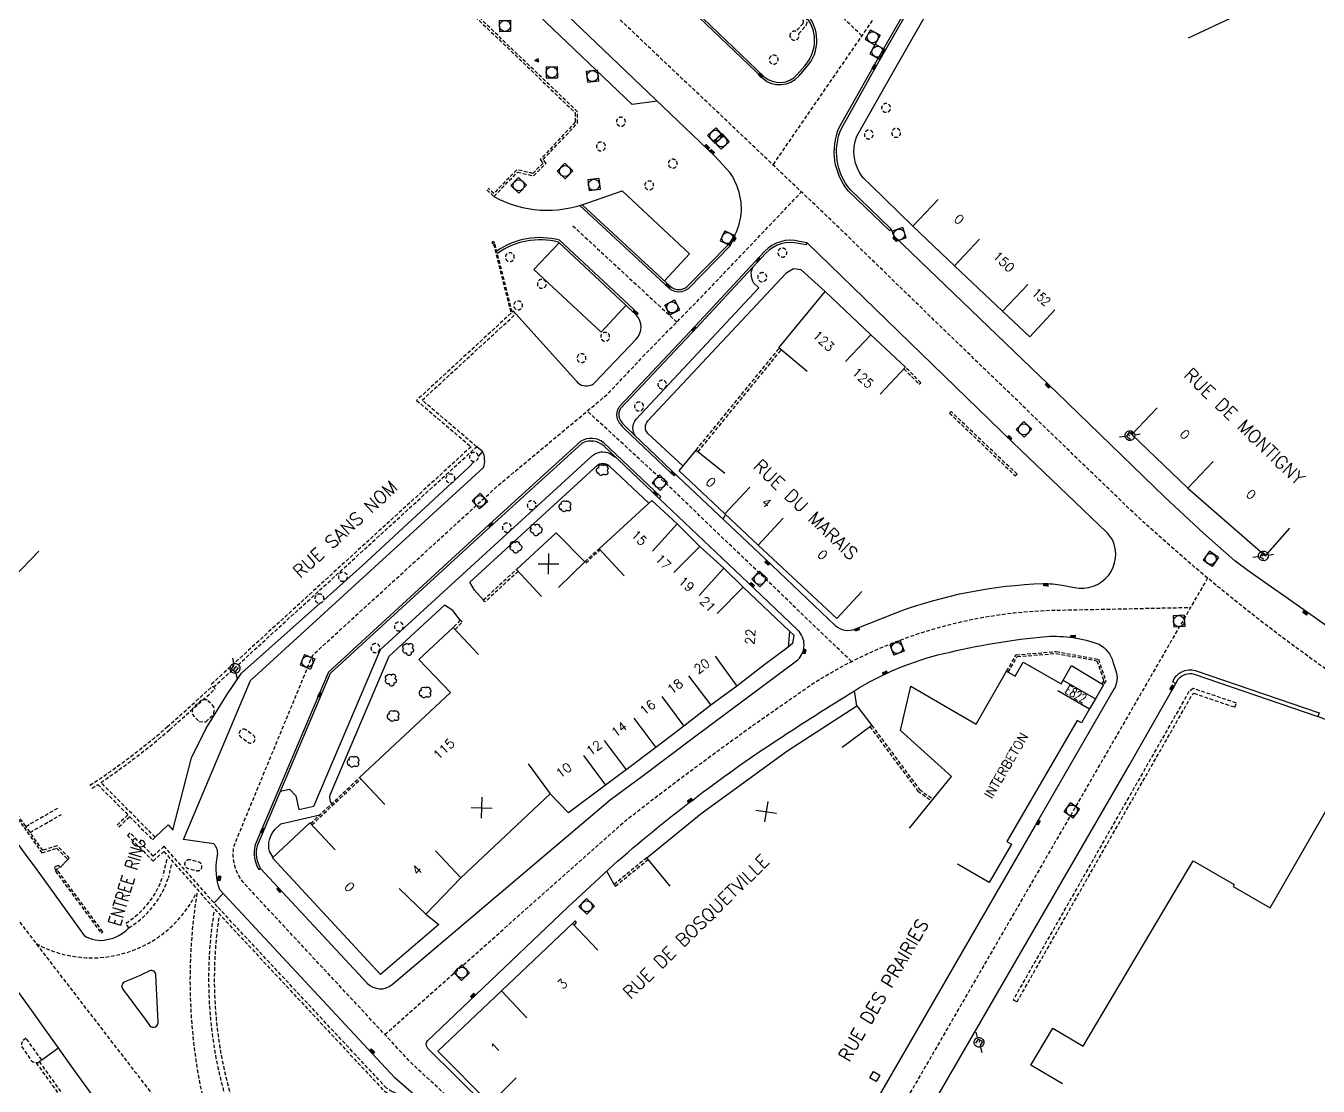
# Model space of a CAD drawing. Header units: millimetres. Extents: x 154999 to 156001, y 121000 to 122001.
# Drawn here: x 155642.9 to 155818.4, y 121565 to 121709 of the extents above; entities that cross this region are included whole.
import ezdxf
from ezdxf.enums import TextEntityAlignment as Align

# ---------------------------------------------------------------- set-up
doc = ezdxf.new("R2010")
doc.units = ezdxf.units.MM
doc.linetypes.add('DASHED', pattern=[0.75, 0.5, -0.25])
doc.layers.get('0').update_dxf_attribs({"linetype": 'CONTINUOUS'})
for name, color, linetype in [('W0001', 6, 'DASHED'), ('W0008', 7, 'CONTINUOUS'), ('W0100', 7, 'CONTINUOUS'), ('W0112', 1, 'DASHED'), ('W0300', 7, 'CONTINUOUS'), ('W0334', 7, 'CONTINUOUS'), ('W0400', 7, 'CONTINUOUS'), ('W0420', 7, 'CONTINUOUS'), ('W0471', 7, 'CONTINUOUS'), ('W0851', 7, 'CONTINUOUS'), ('W0984', 7, 'CONTINUOUS'), ('W0989', 7, 'CONTINUOUS'), ('W0991', 7, 'CONTINUOUS'), ('W1102', 7, 'CONTINUOUS')]:
    doc.layers.add(name, color=color, linetype=linetype)
doc.styles.get("Standard").update_dxf_attribs({"font": 'romans.shx', "width": 0.85})

# ---------------------------------------------------------------- blocks, each defined once
blk = doc.blocks.new('T400')
for p, q in [((-0.15, 0.3), (0.15, 0.3)), ((-0.15, -0.25), (-0.15, 0.3)), ((-0.15, 0.15), (0.15, 0.15)), ((-0.15, 0), (0.15, 0)), ((0.15, 0.3), (0.15, -0.25)), ((-0.15, -0.15), (0.15, -0.15)), ((-0.15, -0.25), (-0.15, -0.3)), ((-0.15, -0.3), (0.15, -0.3)), ((0.15, -0.3), (0.15, -0.25))]:
    blk.add_line(p, q)
blk = doc.blocks.new('t991o')
at = {"color": 0, "linetype": 'Continuous'}
for p, q in [((-1, 1), (1, -1)), ((-1, -1), (1, 1))]:
    blk.add_line(p, q, dxfattribs=at)
blk = doc.blocks.new('T420')
for p, q in [((0.75, 0.75), (-0.75, 0.75)), ((-0.75, 0.75), (-0.75, -0.75)), ((0.75, 0.75), (0.75, -0.75)), ((0.75, -0.75), (-0.75, -0.75))]:
    blk.add_line(p, q)
blk.add_ellipse((0, 0), major_axis=(-0.53, 0.53), ratio=1, start_param=3.926991, end_param=10.210176)
blk = doc.blocks.new('T300')
for p, q in [((-0.8, 0.51), (-0.86, 0.34)), ((-0.86, 0.34), (-0.86, 0.17)), ((-0.86, 0.17), (-0.74, 0.06)), ((-0.69, 0.63), (-0.8, 0.51)), ((-0.8, -0.06), (-0.74, 0.06)), ((-0.74, 0.06), (-0.69, 0.11)), ((-0.57, 0.69), (-0.69, 0.63)), ((-0.46, 0.69), (-0.57, 0.69)), ((-0.29, 0.63), (-0.46, 0.69)), ((-0.29, 0.63), (-0.17, 0.74)), ((-0.23, 0.57), (-0.29, 0.63)), ((-0.17, 0.74), (-0.06, 0.8)), ((-0.06, 0.8), (0.06, 0.8)), ((0.06, 0.8), (0.23, 0.74)), ((0.23, 0.74), (0.34, 0.63)), ((0.34, 0.63), (0.4, 0.51)), ((0.46, 0.46), (0.34, 0.46)), ((0.4, 0.51), (0.4, 0.46)), ((0.57, 0.4), (0.46, 0.46)), ((0.57, 0.4), (0.69, 0.29)), ((0.69, 0.29), (0.74, 0.17)), ((0.74, 0.06), (0.69, -0.17)), ((0.74, 0.17), (0.74, 0.06)), ((-0.8, -0.17), (-0.8, -0.06)), ((-0.8, -0.23), (-0.8, -0.17)), ((-0.74, -0.34), (-0.8, -0.23)), ((-0.69, -0.4), (-0.74, -0.34)), ((-0.51, -0.46), (-0.69, -0.4)), ((-0.4, -0.46), (-0.51, -0.46)), ((-0.4, -0.46), (-0.34, -0.46)), ((-0.34, -0.46), (-0.34, -0.4)), ((-0.34, -0.51), (-0.34, -0.46)), ((-0.29, -0.63), (-0.34, -0.51)), ((-0.17, -0.74), (-0.29, -0.63)), ((-0.06, -0.8), (-0.17, -0.74)), ((0.06, -0.8), (-0.06, -0.8)), ((0.17, -0.74), (0.06, -0.8)), ((0.23, -0.69), (0.17, -0.74)), ((0.29, -0.46), (0.23, -0.46)), ((0.29, -0.63), (0.23, -0.69)), ((0.46, -0.4), (0.29, -0.46)), ((0.34, -0.51), (0.29, -0.63)), ((0.34, -0.51), (0.34, -0.46)), ((0.57, -0.34), (0.46, -0.4)), ((0.63, -0.29), (0.57, -0.34)), ((0.69, -0.17), (0.63, -0.29))]:
    blk.add_line(p, q)
blk = doc.blocks.new('T471')
for p, q in [((-0.333334, 0.333334), (-0.333334, -0.333334)), ((-0.333334, 0.333334), (0.333334, 0.333334)), ((-0.333334, 0), (0, 0)), ((0.500001, 0.500001), (1.000002, 1.000002)), ((-0.500001, -0.500001), (-1.000002, -1.000002)), ((-0.333334, -0.333334), (0.333334, -0.333334))]:
    blk.add_line(p, q)
blk.add_ellipse((0, 0), major_axis=(0.471405, 0.471405), ratio=1, start_param=5.4977871438, end_param=11.780972451)
blk = doc.blocks.new('T851')
for p, q in [((-0.25, -0.15), (0, 0.32)), ((0, 0.32), (0.25, -0.15)), ((-0.25, -0.15), (0.25, -0.15))]:
    blk.add_line(p, q)
for major_axis in [(-0.106, 0.106), (-0.0354, 0.0354), (-0.0236, 0.0236)]:
    blk.add_ellipse((0, 0), major_axis=major_axis, ratio=1, start_param=3.926991, end_param=10.210176)
blk = doc.blocks.new('t112o')
at = {"color": 0, "linetype": 'Continuous'}
for p, q in [((-0.5, 0.5), (0.5, 0.5)), ((-0.5, -0.5), (-0.5, 0.5)), ((0.5, 0.5), (0.5, -0.5)), ((0.5, -0.5), (-0.5, -0.5))]:
    blk.add_line(p, q, dxfattribs=at)

msp = doc.modelspace()

# ---------------------------------------------------------------- linework, layer by layer
at = {"layer": 'W0001', "flags": 128}
for points in [[(155947.43, 121529.96), (155908.28, 121558.75), (155871.18, 121585.12), (155843.77, 121604.6), (155826.14, 121617.04, -0.042132), (155792.7, 121643.43), (155766.05, 121669.18), (155752.12, 121682.72), (155719.47, 121713.73), (155698.39, 121733.93), (155647.13, 121783), (155573, 121853.51)], [(155983.2, 121833.65), (155942.84, 121814.18), (155856.28, 121772.11, 0.016325), (155838.78, 121762.36), (155810.94, 121744.97, -0.021523), (155791.51, 121733.61), (155778.93, 121727.74), (155771.67, 121724.41, 0.107387), (155762.82, 121716.93), (155744.34, 121690.11)], [(155711.61, 121553.32), (155703.34, 121560.68), (155695.28, 121568.18), (155687.08, 121576.99), (155672.61, 121592.53, -0.231152), (155671.21, 121597.68), (155681.89, 121623.56), (155707.14, 121646.66), (155721.83, 121658.92), (155727.5, 121664.9), (155734.38, 121671.89), (155748.22, 121686.43)], [(155691.68, 121572.05), (155724.49, 121601.21, -0.010784), (155742.58, 121614.69), (155749.79, 121619.7, -0.130975), (155781.25, 121629.62), (155801.04, 121630.03)]]:
    msp.add_lwpolyline(points, format="xyb", dxfattribs=at)
at = {"layer": 'W0001'}
msp.add_lwpolyline([(155756.4, 121707.62), (155738.71, 121724.51), (155760.97, 121759.58), (155785.79, 121794.94), (155810.03, 121829.46), (155826.39, 121852.58)], dxfattribs=at)
for points in [[(155562.41, 121691.24, -0.013116), (155602.31, 121639.95, 0.005004), (155665.86, 121556.54, 0.009061), (155766.38, 121413.89, -0.011791), (155858.78, 121286.33, -0.035636)], [(155644.34, 121584.39, 0.426253), (155666.11, 121591.29, 0.426253)], [(155673.61, 121545.14, -0.161136), (155666.17, 121591.22, -0.161136)]]:
    msp.add_lwpolyline(points, format="xyb", dxfattribs=at)
at = {"layer": 'W0001', "flags": 128}
for points in [[(155717.19, 121681.82), (155731.3, 121668.76)], [(155755.01, 121622.69), (155730.38, 121646.34), (155719.15, 121656.68)], [(155803.34, 121634.02), (155782.94, 121598.67), (155742.46, 121528.64)]]:
    msp.add_lwpolyline(points, dxfattribs=at)
at = {"layer": 'W0008'}
for points in [[(155650.26, 121786.24), (155671.32, 121766.12), (155690.34, 121747.9), (155722.56, 121716.96), (155723.1, 121716.75), (155723.4, 121717.07), (155724.31, 121716.27), (155725.14, 121715.91), (155725.08, 121715.61, -0.055191), (155729.37, 121714.3, -0.097276), (155731.5, 121712.84), (155742.97, 121701.84, 0.413976), (155747.87, 121702.15), (155748.91, 121703.34, 0.394066), (155748.8, 121710.72), (155734.84, 121724.04), (155758.47, 121761.25), (155783.32, 121796.67), (155807.57, 121831.19), (155811.32, 121836.55), (155812.56, 121838.31), (155823.65, 121854.33)], [(155718.14, 121684.58), (155730.3, 121673.32, 0.342794), (155732.87, 121673.3), (155738.6, 121679.16), (155738.39, 121679.37, 0.21652), (155739.96, 121685.47, 0.1053), (155738.54, 121689.02), (155736.45, 121691.29), (155695.27, 121730.69)], [(155965.19, 121524.69), (155953.45, 121533.05), (155890.21, 121578.03), (155854.95, 121603.06), (155831.01, 121620.09), (155829.64, 121620.33), (155816.43, 121629.68), (155808.99, 121634.9), (155807.04, 121636.36), (155802.78, 121640.12), (155797.53, 121644.97), (155782.87, 121659.18), (155760.8, 121680.42), (155760.8, 121680.42), (155760.45, 121681.34), (155760.23, 121681.14), (155754.63, 121686.52, -0.284099), (155753.35, 121695.15), (155758.19, 121703.76), (155763.45, 121712.95, -0.155607)], [(155572.53, 121698, -0.003696), (155574.72, 121695.89, -0.064617), (155581.37, 121687.23, 0.008755), (155597.45, 121661.26, 0.011896), (155646, 121592.28), (155650.86, 121585.5, 0.210088), (155653.96, 121584.94, 0.162994), (155656.92, 121586.53)], [(155709.46, 121669.89), (155717.69, 121660.72, 0.338839), (155719.75, 121660.23, 0.130943), (155720.18, 121660.57), (155725.82, 121666.48, 0.388701), (155725.84, 121669.71), (155726.05, 121669.93), (155715.38, 121679.86, 0.221947), (155706.87, 121678.38)], [(155747.74, 121626.92), (155741.79, 121632.58), (155728.93, 121644.81), (155729.14, 121645.03), (155721.35, 121652.39, 0.316256), (155718.3, 121652.59), (155706.31, 121641.67), (155684.02, 121621.23), (155683.99, 121621.17), (155674.06, 121597.78, 0.204267), (155674.57, 121594.44), (155674.82, 121594.59), (155689.27, 121579.04, 0.392703), (155692.68, 121578.83), (155722.25, 121603.9), (155726.73, 121607.22), (155733.52, 121612.31), (155747.75, 121622.93, 0.417103), (155747.75, 121626.91)], [(155710.56, 121549.48, 0.19506), (155709.89, 121551.39), (155693.04, 121566.19), (155669.27, 121591.69, -0.13197), (155668.92, 121596.06), (155668.98, 121596.45, 0.229116), (155668.45, 121597.96), (155664.35, 121598.52), (155673.43, 121620.09), (155705.02, 121648.98), (155705.08, 121649.04, 0.199796), (155704.94, 121651.19), (155704.14, 121651.84)], [(155721.81, 121549.02), (155721.23, 121548.89), (155720.45, 121548.92), (155708.95, 121559.14), (155705.39, 121562.39), (155697.52, 121570.17, -0.382173), (155697.47, 121571.21), (155704.09, 121577.51), (155716.53, 121589.34), (155722.65, 121595.04, -0.034646), (155744.95, 121612.05, -0.007123), (155755.41, 121618.72, -0.079554), (155767.53, 121623.77, -0.035599), (155781.47, 121626.09, -0.103506), (155788.63, 121625.02, -0.197823), (155790.5, 121622.65), (155790.89, 121621.44, -0.217651), (155790.64, 121618.93), (155779.93, 121600.41), (155745.85, 121541.39), (155742.83, 121536.19, -0.348598), (155737.43, 121534.95)], [(155748.61, 121529.44, -0.303458), (155748.24, 121531.74), (155760.43, 121552.88), (155792.7, 121608.59), (155799.04, 121619.7), (155798.61, 121619.94, -0.389441), (155801.68, 121621.45), (155818.48, 121615.7), (155818.32, 121615.22, -0.060656), (155822.4, 121613.3, -0.013713), (155823.89, 121612.33), (155849.33, 121594.25), (155886.98, 121567.46), (155923.51, 121541.49), (155940.96, 121528.78)], [(155684.86, 121511.42), (155685.92, 121511.13), (155688.21, 121513.39, -0.00061), (155635.8, 121586.4), (155633.08, 121588.9, 0.011677), (155615.25, 121613.07, 0.029878)]]:
    msp.add_lwpolyline(points, format="xyb", dxfattribs=at)
for points in [[(155785.28, 121632.75, 0.627501), (155790.42, 121639.21, 0.061819), (155789.61, 121640.25), (155776.89, 121652.45), (155749.02, 121679.49), (155747.95, 121679.71, 0.271078), (155743.2, 121678.34), (155741.34, 121676.36), (155733.79, 121668.21), (155723.49, 121657.27, 0.242527), (155723.2, 121655.64, 0.100207), (155724.17, 121654.31), (155724.17, 121654.31), (155730.46, 121648.32), (155730.67, 121648.54), (155743.28, 121636.61), (155752.81, 121627.57, 0.297089), (155755.57, 121627.13), (155755.57, 121627.13), (155761.17, 121629.34, -0.081403), (155781.02, 121633.26, -0.053534), (155783.62, 121633.04)], [(155656.28, 121579.17, 0.480481), (155656.21, 121578.08, -0.00039), (155659.8, 121573.22, 0.730949), (155660.89, 121573.78), (155660.6, 121580.09, 0.572078), (155659.75, 121580.69, -0.022858)]]:
    msp.add_lwpolyline(points, format="xyb", close=True, dxfattribs=at)
at = {"layer": 'W0100'}
for points in [[(155782.63, 121670.42), (155779.22, 121666.77), (155775.53, 121670.22), (155768.99, 121676.39), (155763.35, 121681.76), (155766.8, 121685.38)], [(155749, 121662.07), (155745.14, 121665.24), (155751.43, 121672.89), (155757.65, 121667.02), (155762.33, 121662.63), (155758.91, 121658.99)], [(155610.86, 121665.76), (155607.41, 121662.15), (155613.51, 121656.31), (155610.38, 121653.04), (155615.44, 121648.21), (155620.69, 121653.69), (155641.24, 121634.04), (155644.69, 121637.66)], [(155796.52, 121657.11), (155793.06, 121653.5), (155800.65, 121646.23), (155811.2, 121637.02), (155814.49, 121640.79)], [(155756.43, 121632.17), (155753.01, 121628.52), (155742.34, 121638.49), (155737.82, 121642.71), (155731.64, 121648.55), (155733.93, 121651.38), (155737.82, 121648.24)], [(155724.14, 121634.3), (155720.76, 121637.99), (155727.9, 121644.52), (155731.37, 121641.38), (155734.45, 121638.28), (155737.69, 121635.35), (155740.3, 121632.76), (155746.58, 121626.8), (155746.42, 121624.65), (155743.07, 121622.15), (155739.47, 121619.34), (155735.94, 121616.77), (155732.26, 121613.92), (155728.48, 121611.01), (155724.45, 121607.98), (155721.63, 121605.9), (155716.59, 121602.15), (155714.13, 121604.74), (155701.98, 121593.34), (155697.22, 121588.39), (155699.01, 121587), (155691.1, 121580.18), (155676.44, 121596.03), (155681.51, 121600.77), (155684.93, 121597.12)], [(155712.92, 121631.51), (155709.53, 121635.19), (155714.94, 121640.17), (155718.8, 121636.23), (155715.23, 121632.73)], [(155691.66, 121603.28), (155688.24, 121606.93), (155700.59, 121618.5), (155696.3, 121622.95), (155696.29, 121622.96), (155700.96, 121627.29), (155704.37, 121623.63)], [(155762.9, 121600.07), (155768.57, 121607.08), (155761.67, 121613.32), (155763.08, 121619.33), (155771.93, 121614.17), (155776.07, 121621.37), (155777.23, 121620.7), (155778.32, 121622.61), (155783.46, 121619.66), (155784.88, 121622.13), (155789.23, 121619.53), (155788.12, 121617.61), (155787.34, 121616.26), (155786.23, 121614.35), (155785.63, 121614.69), (155776.09, 121598.24), (155776.73, 121597.87), (155773.72, 121592.67), (155769.39, 121595.17)], [(155730.39, 121592.18), (155727.23, 121596.05), (155734.6, 121602.07), (155746.36, 121610.62), (155755.75, 121616.68), (155757.76, 121614.02), (155753.76, 121611.01)], [(155709.52, 121566.17), (155705.98, 121562.64), (155698.85, 121569.8), (155707.5, 121577.97), (155717.16, 121587.13), (155720.6, 121583.5)]]:
    msp.add_lwpolyline(points, dxfattribs=at)
msp.add_lwpolyline([(155783.65, 121565.35), (155779.35, 121567.91), (155782.33, 121572.92), (155786.45, 121570.48), (155801.39, 121595.62), (155806.96, 121592.43), (155806.8, 121592.14), (155811.84, 121589.27), (155821.71, 121606.42), (155855.5, 121586.82), (155859.36, 121584.65), (155859.16, 121584.3), (155859.49, 121584.11, -0.32163), (155864.72, 121574.82)], format="xyb", dxfattribs=at)
at = {"layer": 'W0112'}
for points in [[(155733.8, 121727.72), (155728.17, 121719.69, 0.37952), (155728.38, 121718.39), (155733.53, 121713.58, 0.415908), (155736.91, 121713.82), (155740.29, 121717.57), (155748.36, 121709.97, -0.250492), (155748.44, 121709.3), (155747.47, 121708.21, 0.413095), (155746.69, 121707.83, 0.291816), (155746.85, 121707.19, 0.816254), (155747.84, 121707.87), (155748.86, 121709.03, 0.285533), (155748.74, 121710.31), (155734.25, 121723.96, -0.41382), (155734.12, 121727.31), (155734.12, 121727.31), (155738.63, 121733.77), (155738.22, 121734.06), (155733.8, 121727.72)], [(155651.65, 121605.88, 0.033771), (155662.14, 121613.8), (155668.29, 121619.33)], [(155655.58, 121600.23), (155657.03, 121601.64), (155660.15, 121598.49), (155660.51, 121598.84), (155653.13, 121606.27, 0.030066), (155662.47, 121613.43), (155668.63, 121618.96)], [(155651.92, 121605.46, 0.002413), (155652.71, 121605.98), (155656.8, 121601.87), (155655.35, 121600.46)], [(155662.7, 121595.11, 0.007015), (155662.29, 121593.34, -0.18129), (155656.92, 121586.53), (155656.53, 121587.19, 0.180511), (155661.54, 121593.54, -0.008877), (155662.08, 121595.8, -0.008877)], [(155669.13, 121587.9, 0.122961), (155671.86, 121560.37), (155671.13, 121560.11, -0.125777), (155668.46, 121588.65)], [(155644.35, 121568.23), (155657, 121550.58), (155684.9, 121512.33, 0.004204), (155664.73, 121522.53, 0.065746), (155644.7, 121528.59)], [(155644.76, 121568.38), (155657.34, 121550.82), (155685.71, 121511.93), (155684.86, 121511.42, 0.004273), (155664.38, 121521.79, 0.0657), (155644.57, 121527.78)]]:
    msp.add_lwpolyline(points, format="xyb", dxfattribs=at)
for points in [[(155705.5, 121686.7), (155706.49, 121685.78), (155709.67, 121689.11), (155711.86, 121688.6), (155713.57, 121690.33), (155713.16, 121690.8), (155717.83, 121695.77), (155717.82, 121697.31), (155697.8, 121716.5), (155698.08, 121717.12), (155698.08, 121717.12), (155693.74, 121721.22), (155693.54, 121721), (155697.72, 121717.05), (155697.44, 121716.43), (155717.52, 121697.18), (155717.53, 121695.89), (155712.76, 121690.8), (155713.16, 121690.34), (155711.77, 121688.93), (155709.57, 121689.44), (155706.47, 121686.2), (155705.7, 121686.92)], [(155668.42, 121619.19), (155704.14, 121651.84), (155696.74, 121658.15), (155709.46, 121669.89), (155709.12, 121670.25), (155708.97, 121670.11), (155706.59, 121679.48), (155706.34, 121679.68), (155706.21, 121679.53), (155706.42, 121679.37), (155708.8, 121669.95), (155695.99, 121658.13), (155703.38, 121651.83), (155668.09, 121619.56)], [(155733.93, 121651.38), (155745.15, 121665.13)], [(155734.2, 121651.16), (155745.42, 121664.91)], [(155762.12, 121662.42), (155764.21, 121660.32), (155764.43, 121660.53), (155762.33, 121662.63)], [(155793.06, 121653.5), (155792.91, 121653.65), (155793.05, 121653.8), (155793.2, 121653.65)], [(155718.8, 121636.23), (155720.76, 121637.99)], [(155718.94, 121636.08), (155720.9, 121637.84)], [(155709.77, 121634.93), (155705.27, 121630.78), (155705.04, 121631.04), (155709.53, 121635.19)], [(155701.22, 121627.05), (155702.17, 121628.05), (155701.91, 121628.29), (155700.96, 121627.29)], [(155776.07, 121621.37), (155777.36, 121623.58), (155782.78, 121624.04), (155788.52, 121623.01), (155789.52, 121620.08), (155789.23, 121619.53)], [(155776.28, 121621.24), (155777.51, 121623.35), (155782.77, 121623.78), (155788.33, 121622.79), (155789.25, 121620.1), (155789.01, 121619.65)], [(155668.53, 121616.47), (155667.56, 121617.47), (155666.8, 121617.47), (155665.56, 121616.29), (155665.52, 121615.53), (155666.47, 121614.52), (155667.36, 121614.51), (155668.48, 121615.58), (155668.52, 121616.46)], [(155757.51, 121613.84), (155764.03, 121605.09), (155765.9, 121603.78)], [(155757.76, 121614.02), (155764.24, 121605.31), (155766.09, 121604.01)], [(155681.59, 121600.69), (155688.24, 121606.93)], [(155681.76, 121600.51), (155688.41, 121606.75)], [(155642.95, 121600.31), (155647.29, 121602.8)], [(155643.53, 121599.49), (155647.79, 121601.93)], [(155647.62, 121594.74), (155647.36, 121594.98), (155646.83, 121594.77), (155646.92, 121594.39), (155647.62, 121594.74)], [(155727.23, 121596.05), (155722.79, 121592.43), (155722.98, 121592.2), (155727.42, 121595.82)], [(155717.38, 121586.92), (155717.71, 121587.26), (155717.49, 121587.47), (155717.16, 121587.13)]]:
    msp.add_lwpolyline(points, dxfattribs=at)
at = {"layer": 'W0112', "flags": 128}
for points in [[(155744.09, 121704.86, 2.769642), (155744.86, 121704.82, 0.361058)], [(155759.98, 121697.29, 4.062395), (155759.42, 121697.3, 0.24616)], [(155723.87, 121695.36, 3.700974), (155723.28, 121695.52, 0.270199)], [(155760.47, 121694.49, 3.639565), (155760.83, 121694.99, 0.274758)], [(155721.6, 121692.74, 5.419885), (155721.55, 121692.31, 0.184506)], [(155757.33, 121694.81, 5.501944), (155757.73, 121694.68, 0.181754)], [(155730.19, 121690.05, 3.622578), (155730.3, 121690.66, 0.276047)], [(155727.16, 121687.75, 2.383239), (155728.01, 121687.7, 0.419597)], [(155709.23, 121677.42, 4.543812), (155708.91, 121677.03, 0.22008)], [(155745.5, 121677.59, 3.21686), (155745.03, 121678.09, 0.310862)], [(155713.37, 121673.48, 2.525327), (155712.54, 121673.53, 0.395988)], [(155742.98, 121675.46, 6.663698), (155743.31, 121675.31, 0.150067)], [(155709.46, 121671.53, 3.625647), (155710.07, 121671.53, 0.275813)], [(155721.09, 121666.41, 3.528042), (155721.06, 121667.04, 0.283443)], [(155718.02, 121664.34, 2.360139), (155718.87, 121664.18, 0.423704)], [(155728.92, 121659.86, 6.443543), (155728.75, 121660.17, 0.155194)], [(155726.24, 121657.9, 5.944779), (155726.6, 121657.73, 0.168215)], [(155703.38, 121649.99, 7.495349), (155703.2, 121650.25, 0.133416)], [(155700.83, 121648.07, 7.217116), (155701.08, 121647.85, 0.13856)], [(155711.6, 121644.5, 5.963761), (155711.97, 121644.38, 0.167679)], [(155708.23, 121641.47, 5.963761), (155708.61, 121641.35, 0.167679)], [(155685.71, 121633.63, 5.43587), (155685.41, 121633.95, 0.183963)], [(155683.04, 121631.79, 6.746295), (155683.31, 121631.56, 0.14823)], [(155693.25, 121626.93, 3.292376), (155692.99, 121627.54, 0.303732)], [(155690.38, 121625.11, 4.077615), (155690.89, 121624.87, 0.245241)], [(155672.82, 121613.39, 0.984012), (155672.14, 121612.43), (155673.12, 121611.71, 0.984012), (155673.83, 121612.66)], [(155665.23, 121595.76, 0.984012), (155664.94, 121594.61), (155666.11, 121594.3, 0.984012), (155666.43, 121595.45)]]:
    msp.add_lwpolyline(points, format="xyb", close=True, dxfattribs=at)
at = {"layer": 'W0112'}
for points in [[(155768.33, 121656.4), (155777.27, 121647.89), (155777.48, 121648.11), (155768.54, 121656.62)], [(155776.98, 121576.78), (155777.49, 121576.49), (155801.27, 121618.2), (155801.49, 121618.37), (155807.06, 121616.48), (155807.25, 121617.04), (155801.38, 121619.03), (155800.82, 121618.6)], [(155648.85, 121596.02), (155647.2, 121597.67), (155645.25, 121597.05), (155642.93, 121600.33), (155637.23, 121608.13), (155636.99, 121607.96), (155642.7, 121600.16), (155645.13, 121596.71), (155647.12, 121597.34), (155648.65, 121595.81)], [(155653.38, 121586.01), (155647.2, 121594.4), (155646.97, 121594.23), (155653.15, 121585.84)]]:
    msp.add_lwpolyline(points, close=True, dxfattribs=at)
at = {"layer": 'W0112', "flags": 128}
msp.add_lwpolyline([(155668.63, 121618.96), (155668.09, 121619.56)], dxfattribs=at)
at = {"layer": 'W0112'}
for points in [[(155657.08, 121599.44), (155656.73, 121599.09), (155660.23, 121595.59), (155661.67, 121596.9), (155668.58, 121589.07), (155691.57, 121564.41), (155692.47, 121563.82), (155693.66, 121563.42), (155694.44, 121563.12), (155695.09, 121562.67), (155708.07, 121551.37, -0.12688), (155709.22, 121549.45), (155709.7, 121549.59, 0.12766), (155708.41, 121551.73), (155695.4, 121563.06), (155694.67, 121563.57), (155693.83, 121563.89), (155692.69, 121564.27), (155691.9, 121564.79), (155668.95, 121589.4), (155661.71, 121597.61), (155660.25, 121596.28)], [(155642.95, 121571.58), (155642.5, 121571.13, 0.228972), (155642.38, 121570.43), (155643.67, 121568.55, 0.294764), (155644.6, 121568.27), (155645.1, 121568.62)]]:
    msp.add_lwpolyline(points, format="xyb", close=True, dxfattribs=at)
at = {"layer": 'W0334'}
for points in [[(155725.14, 121715.91, -0.055191), (155729.49, 121714.58, -0.097112), (155731.72, 121713.05), (155743.17, 121702.06, 0.413368), (155747.64, 121702.35), (155748.68, 121703.54, 0.393836), (155748.59, 121710.5), (155734.46, 121723.99), (155758.22, 121761.42), (155783.08, 121796.84), (155807.32, 121831.36), (155811.12, 121836.78), (155812.31, 121838.48), (155823.4, 121854.5)], [(155760.45, 121681.34), (155760.23, 121681.55), (155756.12, 121685.51), (155754.86, 121686.72, -0.284099), (155753.64, 121695.05), (155758.45, 121703.61), (155763.71, 121712.8, -0.155603), (155772.92, 121721.69), (155787.43, 121728.35), (155790.16, 121729.6), (155792.86, 121730.93, -0.045347), (155794.89, 121731.72, -0.114014), (155796.99, 121731.66, -0.037571), (155814.04, 121725.43, -0.035831), (155824.87, 121719.55), (155837.43, 121711.78), (155842.17, 121708.82)], [(155817.7, 121723.66, -0.208558), (155816.74, 121720.36), (155809.13, 121716.81), (155811.33, 121712.27), (155800.69, 121707.29)], [(155763.35, 121681.76), (155757.63, 121687.35), (155756.6, 121688.35, -0.271913), (155755.76, 121693.98), (155760.52, 121702.44), (155765.79, 121711.65, -0.046818), (155767.72, 121714.55, -0.040441), (155771.76, 121718.41, -0.040441)], [(155706.49, 121685.78, 0.221492), (155719.22, 121684.96), (155723.89, 121686.57), (155733.02, 121678.02), (155729.62, 121674.35)], [(155718.46, 121684.69), (155730.49, 121673.55, 0.339521), (155732.67, 121673.52), (155738.39, 121679.37)], [(155725.84, 121669.71), (155715.23, 121679.59, 0.223001), (155706.95, 121678.07)], [(155749.02, 121679.49), (155748.83, 121679.22), (155747.89, 121679.42, 0.27138), (155743.41, 121678.13), (155741.56, 121676.15), (155734.01, 121668), (155723.72, 121657.08, 0.236496), (155723.48, 121655.75, 0.099046), (155724.38, 121654.53), (155730.67, 121648.54)], [(155725.72, 121653.25, -0.347496), (155725.78, 121655.58), (155742.44, 121673.41), (155741.77, 121674.04, -0.250043), (155741.62, 121676.22)], [(155732.17, 121649.21), (155727.35, 121653.65, -0.37809), (155727.38, 121655.33), (155746.13, 121675.41)], [(155728.93, 121644.81), (155721.47, 121651.86, 0.323457), (155718.46, 121652.33), (155706.52, 121641.44), (155684.27, 121621.06), (155684.27, 121621.05), (155674.34, 121597.68, 0.202832), (155674.82, 121594.59, 0.202832)], [(155677.49, 121605.1), (155678.74, 121605.36), (155679.61, 121604.44), (155680.02, 121602.6), (155682.05, 121603.05), (155691.1, 121624.31), (155719.88, 121650.64, -0.296942), (155722.22, 121650.92), (155722.99, 121650.42)], [(155705.04, 121631.04), (155703.85, 121632.36), (155703.21, 121633.46), (155720.59, 121649.4, -0.346046), (155722.26, 121649.12), (155727.51, 121644.17)], [(155684.47, 121603.4, -0.23057), (155684.27, 121604.59), (155692.27, 121623.41), (155699.79, 121630.32)], [(155799.04, 121619.7), (155799.37, 121620.28, -0.304925), (155801.53, 121620.98), (155818.32, 121615.22)], [(155676.52, 121596.1), (155676.02, 121596.93, -0.250679), (155676.76, 121599.87), (155677.56, 121600.63), (155682.83, 121601.86)]]:
    msp.add_lwpolyline(points, format="xyb", dxfattribs=at)
for points in [[(155728.68, 121698.73), (155725.25, 121698.29), (155698.86, 121723.48), (155699.05, 121727.07)], [(155724.41, 121671.04), (155721.03, 121667.37), (155711.91, 121675.89), (155715.32, 121679.5)], [(155751.43, 121672.89), (155748.2, 121675.86), (155747.15, 121675.96), (155746.13, 121675.41)], [(155704.37, 121650.5), (155704.95, 121651.16)], [(155701.08, 121647.21), (155703.11, 121649.09), (155703.79, 121649.85)], [(155683.38, 121631.03), (155688.63, 121635.71), (155700.83, 121646.98)], [(155737.91, 121642.63), (155737.57, 121642.01)], [(155660.51, 121598.84), (155662.25, 121600.51), (155662.92, 121599.78), (155665.44, 121609.6), (155667.39, 121613.54), (155670.25, 121618.16), (155672.22, 121621.09), (155682.94, 121630.65)], [(155701.91, 121628.29), (155700.91, 121629.59), (155699.79, 121630.32)], [(155746.58, 121626.8), (155747.17, 121626.26), (155747, 121625.11), (155746.42, 121624.65)], [(155755.75, 121616.68), (155755.41, 121618.72)], [(155648.65, 121595.81), (155647.62, 121594.74)], [(155722.79, 121592.43), (155721.8, 121594.25)], [(155668.49, 121589.93), (155669.69, 121591.16)], [(155645.1, 121568.62), (155647.42, 121570.29)]]:
    msp.add_lwpolyline(points, dxfattribs=at)
at = {"layer": 'W1102'}
for p, q in [((155772.41, 121680.03), (155768.99, 121676.39)), ((155778.95, 121673.87), (155775.53, 121670.22)), ((155754.22, 121663.39), (155757.65, 121667.02)), ((155804.11, 121649.84), (155800.65, 121646.23)), ((155741.23, 121646.36), (155737.82, 121642.71)), ((155728.01, 121637.67), (155731.37, 121641.38)), ((155745.75, 121642.15), (155742.34, 121638.49)), ((155730.91, 121634.75), (155734.45, 121638.28)), ((155734.33, 121631.64), (155737.69, 121635.35)), ((155736.78, 121629.21), (155740.3, 121632.76)), ((155736.52, 121623.39), (155739.47, 121619.34)), ((155732.88, 121620.72), (155735.94, 121616.77)), ((155783.79, 121620.12), (155788.12, 121617.61)), ((155729.25, 121617.92), (155732.26, 121613.92)), ((155783.01, 121618.76), (155787.34, 121616.26)), ((155725.48, 121615.01), (155728.48, 121611.01)), ((155721.44, 121611.98), (155724.45, 121607.98)), ((155718.66, 121609.93), (155721.63, 121605.9)), ((155711.15, 121608.79), (155714.13, 121604.74)), ((155698.56, 121596.98), (155701.98, 121593.34)), ((155693.62, 121591.86), (155697.22, 121588.39)), ((155710.93, 121574.33), (155707.5, 121577.97))]:
    msp.add_line(p, q, dxfattribs=at)

# ---------------------------------------------------------------- block references
at = {"layer": 'W0112', "rotation": 240.0283725030768}
msp.add_blockref('t112o', (155758.19, 121566.37), dxfattribs=at)
at = {"layer": 'W0300'}
for p, rotation in [((155721.31, 121648.69), 41.8966584798351), ((155716.24, 121643.78), 42.69519293623396), ((155712.26, 121640.53), 352.529035845751), ((155709.51, 121638.17), 352.529035845751), ((155694.82, 121624.47), 134.0243972098231), ((155692.47, 121620.31), 134.0243972098231), ((155697.25, 121618.51), 43.14285813644501), ((155692.91, 121615.32), 43.14285813644501), ((155687.48, 121609.1), 43.14285813644501)]:
    msp.add_blockref('T300', p, dxfattribs=dict(at, rotation=rotation))
at = {"layer": 'W0400'}
for p, rotation in [((155742.68, 121702.24), 46.17760919242206), ((155758.1, 121703.34), 150.655926576693), ((155735.4, 121692.51), 225.7903729053239), ((155736.08, 121691.86), 225.8462884809215), ((155739.05, 121680.01), 149.0686647755519), ((155760.96, 121680.04), 225.8462884809215), ((155742.34, 121677.2), 136.8582586291301), ((155730.11, 121673.67), 47.19894445172308), ((155725.7, 121670.05), 47.05411888866902), ((155733.63, 121667.83), 136.7295153626991), ((155781.66, 121660.13), 46.19536519734612), ((155776.48, 121653.04), 45.86952400751299), ((155730.81, 121648.18), 226.588826738403), ((155728.42, 121645.47), 46.64042742557808), ((155706.04, 121641.24), 132.502571042221), ((155743.59, 121636.07), 226.493224833342), ((155741.51, 121633.11), 46.42152727698011), ((155781.42, 121633.08), 88.65544045819534), ((155816.63, 121629.28), 54.94478306078102), ((155755.78, 121627.04), 111.4133451876894), ((155785.09, 121626.09), 81.95081773761004), ((155748.61, 121624.04), 164.0998721532845), ((155759.56, 121621.15), 115.4361417968091), ((155682.85, 121618.16), 156.9929831470141), ((155798.51, 121619.12), 150.163476138175), ((155733.1, 121603.83), 127.3630186190347), ((155780.36, 121600.83), 329.9705448258802), ((155675.07, 121599.74), 156.0681221896679), ((155669.2, 121593.24), 169.3734617118371), ((155677.33, 121591.65), 222.7765670433431), ((155703.64, 121577.32), 133.579378328555), ((155689.96, 121569.78), 228.7010804131491)]:
    msp.add_blockref('T400', p, dxfattribs=dict(at, rotation=rotation))
at = {"layer": 'W0420'}
for p, rotation in [((155707.97, 121708.96), 90.68502259845313), ((155757.9, 121707.42), 60.65592657669298), ((155758.53, 121705.45), 60.65592657669298), ((155714.33, 121702.67), 90.68502259845313), ((155719.87, 121702.14), 187.2141278083853), ((155736.55, 121694.04), 132.5533984372001), ((155737.36, 121693.27), 132.5533984372001), ((155716.13, 121689.25), 46.09769962337211), ((155709.85, 121687.32), 46.09769962337211), ((155720.06, 121687.39), 7.03084984523907), ((155738.18, 121680.15), 64.1725492094971), ((155761.49, 121680.64), 288.5592637324941), ((155730.68, 121670.74), 208.4599506196461), ((155778.44, 121654.19), 315.8695240075131), ((155729, 121646.96), 316.6404274255781), ((155704.58, 121644.46), 42.44031003598506), ((155803.78, 121636.61), 324.229924522946), ((155742.57, 121633.88), 316.42152727698), ((155799.46, 121628.16), 3.465442368140996), ((155761.19, 121624.51), 21.50360848808203), ((155681.17, 121622.65), 66.99298314701407), ((155784.93, 121602.46), 234.7329992499493), ((155719.08, 121589.47), 45.97334373586104), ((155702.11, 121580.47), 43.57937832855501)]:
    msp.add_blockref('T420', p, dxfattribs=dict(at, rotation=rotation))
at = {"layer": 'W0471'}
for p, rotation in [((155792.8, 121653.34), 324.229924522946), ((155810.9, 121637.02), 324.229924522946), ((155671.33, 121621.76), 56.60950857803204), ((155772.32, 121570.99), 239.9643869411529)]:
    msp.add_blockref('T471', p, dxfattribs=dict(at, rotation=rotation))
at = {"layer": 'W0851', "rotation": 90.68502259845313}
msp.add_blockref('T851', (155712.36, 121704.26), dxfattribs=at)
at = {"layer": 'W0991'}
for p, rotation in [((155713.88, 121635.95), 314.4437240761921), ((155704.81, 121602.84), 313.1669387845945), ((155743.42, 121602.3), 306.0282659492111)]:
    msp.add_blockref('t991o', p, dxfattribs=dict(at, rotation=rotation))

# ---------------------------------------------------------------- texts
at = {"layer": 'W0984', "width": 0.7}
msp.add_text('E822', height=1.25, rotation=329.9396, dxfattribs=at).set_placement((155785.48, 121618.26), align=Align.MIDDLE)
at = {"layer": 'W0984'}
msp.add_text('INTERBETON', height=1.25, rotation=59.9072, dxfattribs=at).set_placement((155776.01, 121608.57), align=Align.MIDDLE)
at = {"layer": 'W0989'}
for s, rotation, p in [('RUE DE MONTIGNY', 315.9854, (155808.35, 121654.59)), ('RUE DU MARAIS', 316.1681, (155748.81, 121643.3)), ('RUE SANS NOM', 42.463, (155686.29, 121640.66)), ('RUE DE BOSQUETVILLE', 44.5466, (155733.97, 121586.65)), ('RUE DES PRAIRIES', 59.9672, (155759.35, 121578.09))]:
    msp.add_text(s, height=1.75, rotation=rotation, dxfattribs=at).set_placement(p, align=Align.MIDDLE)
at = {"layer": 'W0989', "width": 0.8}
msp.add_text('ENTREE RING', height=1.75, rotation=73.4322, dxfattribs=at).set_placement((155656.68, 121592.79), align=Align.MIDDLE)
at = {"layer": 'W0991'}
for s, rotation, p in [('0', 316.3543, (155769.61, 121682.7)), ('150', 316.7266, (155775.69, 121676.94)), ('123', 316.6927, (155751.23, 121666.2)), ('125', 316.8271, (155756.57, 121661.18)), ('0', 316.214, (155800.27, 121653.51)), ('0', 316.9862, (155735.94, 121647.02)), ('0', 318.9033, (155809.25, 121645.36)), ('4', 316.9862, (155743.5, 121644.25)), ('15', 314.8734, (155726.2, 121639.49)), ('0', 316.9282, (155751.09, 121637.16)), ('17', 314.8734, (155729.46, 121636.21)), ('19', 317.8096, (155732.62, 121633.19)), ('21', 315.291, (155735.51, 121630.46)), ('22', 85.8305, (155741.27, 121626.05)), ('20', 36.0811, (155734.7, 121622.05)), ('18', 37.6928, (155731.07, 121619.32)), ('16', 37.6525, (155727.33, 121616.44)), ('14', 36.9144, (155723.46, 121613.49)), ('115', 43.1303, (155699.69, 121610.8)), ('12', 36.3698, (155720.06, 121610.96)), ('10', 36.6701, (155715.96, 121607.92)), ('4', 46.1126, (155696.04, 121594.38)), ('0', 312.7766, (155686.89, 121592.09)), ('3', 43.4531, (155715.77, 121578.92)), ('1', 43.3532, (155706.66, 121570.3))]:
    msp.add_text(s, height=1.25, rotation=rotation, dxfattribs=at).set_placement(p, align=Align.MIDDLE)
at = {"layer": 'W0991', "width": 0.8}
msp.add_text('152', height=1.25, rotation=316.8559, dxfattribs=at).set_placement((155780.8, 121672.14), align=Align.MIDDLE)

doc.saveas('drawing.dxf')
